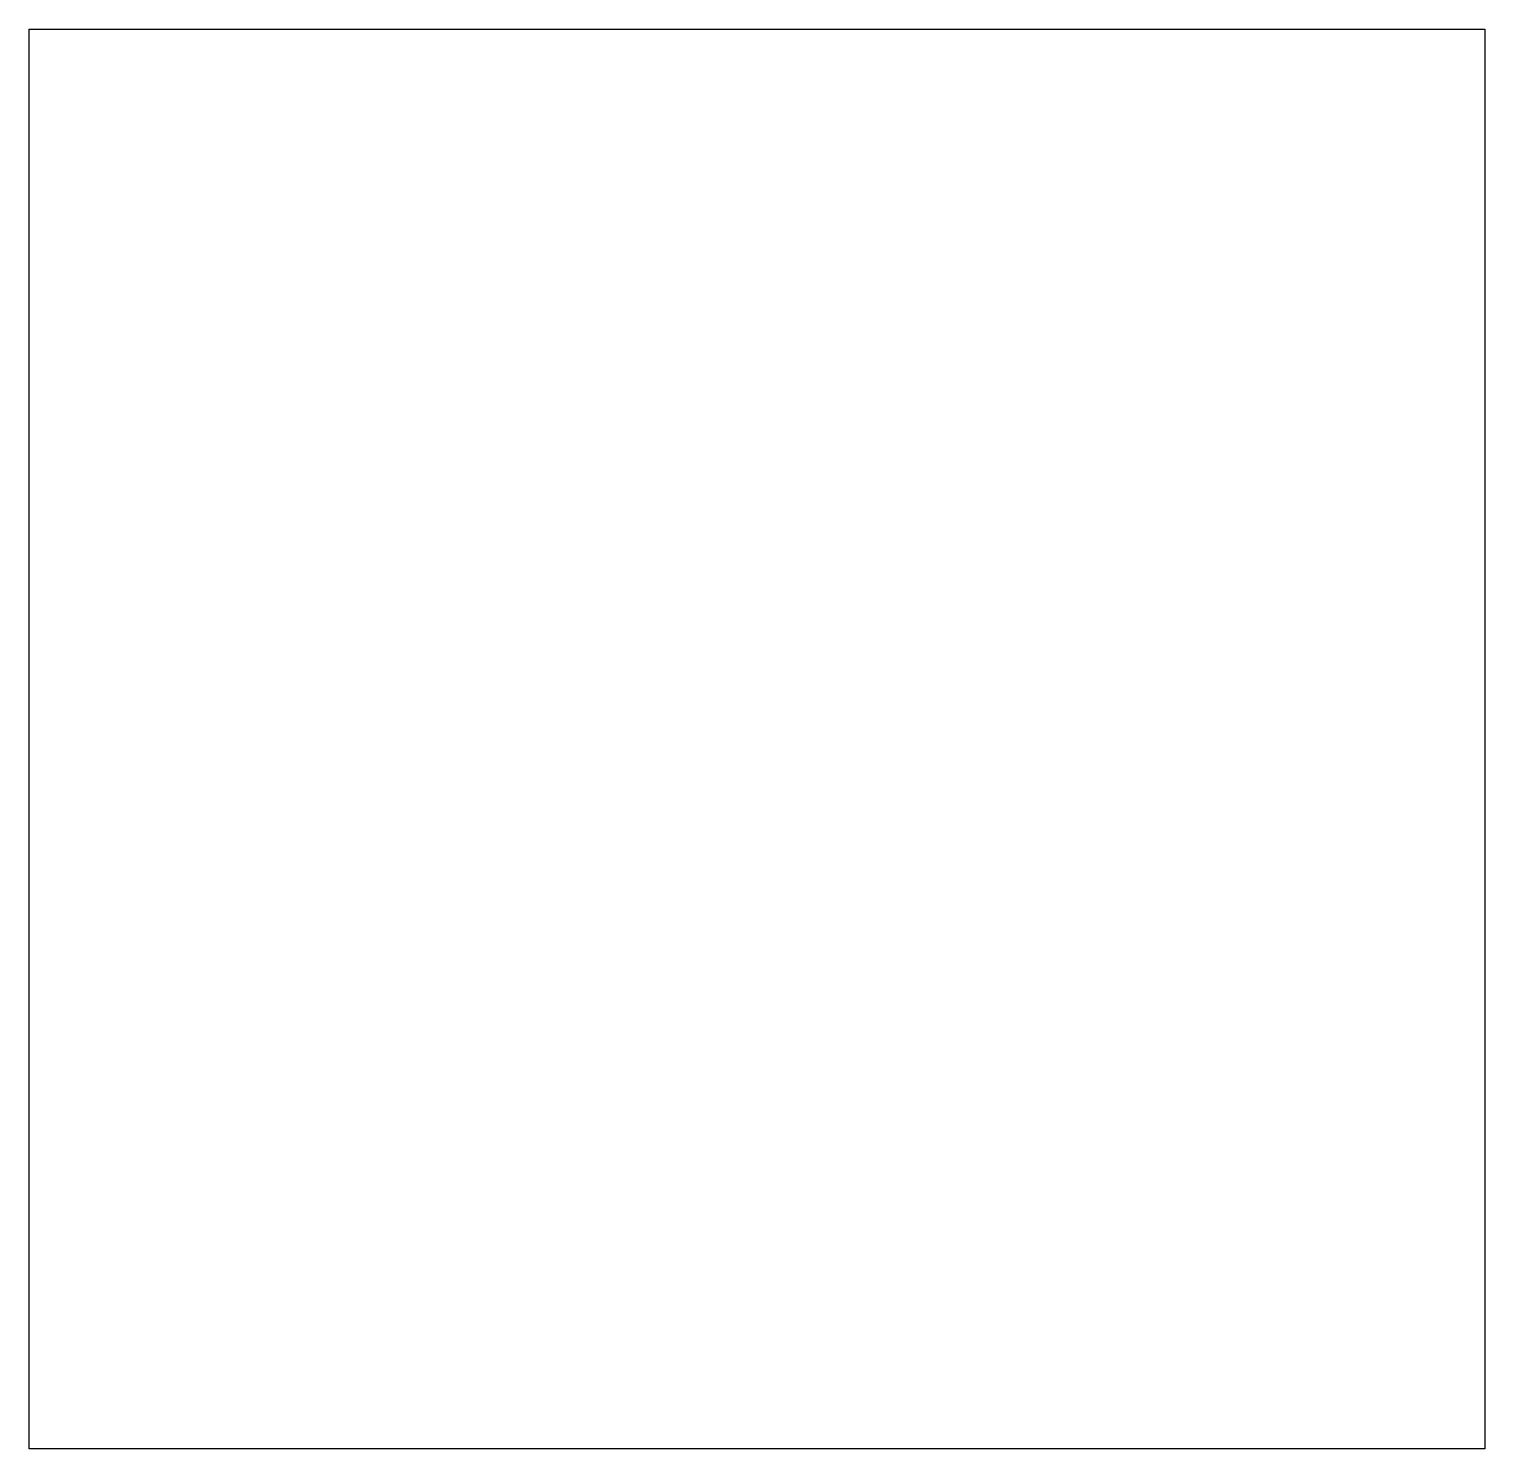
# Model space of a CAD drawing. Header units: millimetres. Extents: x -95 to 107, y -31 to 166.
import ezdxf

# ---------------------------------------------------------------- set-up
doc = ezdxf.new("R2010")
doc.units = ezdxf.units.MM
doc.layers.get('0').update_dxf_attribs({"linetype": 'CONTINUOUS'})

msp = doc.modelspace()

# ---------------------------------------------------------------- linework, layer by layer
for points in [[(107, -30.78), (-95, -30.78), (-95, 166.22), (107, 166.22)], [(-95, 166.22), (107, 166.22), (107, -30.78), (-95, -30.78)]]:
    msp.add_lwpolyline(points, close=True)

doc.saveas('drawing.dxf')
